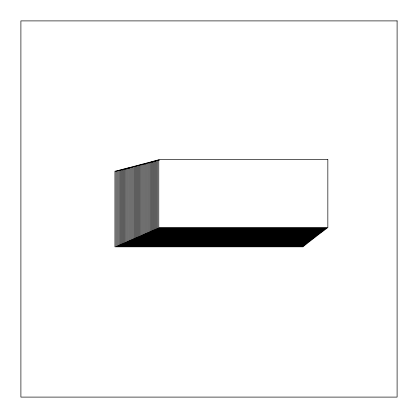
<?xml version="1.0" encoding="UTF-8"?>
<svg xmlns="http://www.w3.org/2000/svg" width="418" height="418" viewBox="0 0 418 418"><rect width="100%" height="100%" fill="white"/><g stroke="black" fill="none" stroke-linecap="round" stroke-linejoin="round"><path stroke-width="0.63" d="M159.023 159.974L157.717 159.974L157.717 228.144L327.226 228.144M159.263 160.256L156.661 160.256L156.661 228.604L326.61 228.604M156.907 160.538L155.6 160.538L155.6 229.069L325.993 229.069M155.846 160.826L154.545 160.826L154.545 229.529L325.376 229.529M155.439 161.108L153.484 161.108L153.484 229.994L324.765 229.994M153.73 161.395L152.424 161.395L152.424 230.459L324.149 230.459M152.669 161.677L151.363 161.677L151.363 230.919L323.537 230.919M152.91 161.959L150.302 161.959L150.302 231.384L322.926 231.384M150.548 162.241L149.242 162.241L149.242 231.849L322.315 231.849M149.482 162.524L148.181 162.524L148.181 232.314L321.703 232.314M149.722 162.811L147.115 162.811L147.115 232.779L321.092 232.779M147.355 163.093L146.054 163.093L146.054 233.244L320.481 233.244M146.295 163.375L144.989 163.375L144.989 233.709L319.869 233.709M145.229 163.657L143.923 163.657L143.923 234.174L319.263 234.174M145.464 163.934L142.857 163.934L142.857 234.639L318.652 234.639M143.097 164.217L141.791 164.217L141.791 235.104L318.046 235.104M142.031 164.499L140.725 164.499L140.725 235.569L317.44 235.569M141.613 164.781L139.659 164.781L139.659 236.034L316.834 236.034M139.899 165.063L138.593 165.063L138.593 236.499L316.227 236.499M138.828 165.34L137.522 165.34L137.522 236.969L315.621 236.969M139.063 165.622L136.456 165.622L136.456 237.434L315.015 237.434M136.686 165.904L135.385 165.904L135.385 237.899L314.414 237.899M135.62 166.181L134.314 166.181L134.314 238.37L313.808 238.37M135.855 166.463L133.243 166.463L133.243 238.835L313.207 238.835M133.478 166.74L132.172 166.74L132.172 239.305L312.601 239.305M132.407 167.017L131.1 167.017L131.1 239.775L312 239.775M131.989 167.299L130.029 167.299L130.029 240.24L311.4 240.24M130.259 167.576L128.958 167.576L128.958 240.711L310.799 240.711M129.183 167.853L127.882 167.853L127.882 241.181L310.198 241.181M129.418 168.135L126.811 168.135L126.811 241.646L309.602 241.646M127.035 168.412L125.734 168.412L125.734 242.116L309.001 242.116M125.959 168.689L124.658 168.689L124.658 242.586L308.406 242.586M126.184 168.966L123.582 168.966L123.582 243.057L307.805 243.057M123.812 169.243L122.505 169.243L122.505 243.527L307.209 243.527M122.73 169.52L121.429 169.52L121.429 243.997L306.613 243.997M122.955 169.797L120.347 169.797L120.347 244.467L306.018 244.467M120.572 170.074L119.271 170.074L119.271 244.938L305.422 244.938M119.496 170.351L118.189 170.351L118.189 245.408L304.826 245.408M119.067 170.622L117.113 170.622L117.113 245.883L304.236 245.883M117.333 170.899L116.032 170.899L116.032 246.354L303.64 246.354M116.256 171.176L114.95 171.176L114.95 246.824L303.05 246.824M397.1 20.9L20.9 20.9L20.9 397.1L397.1 397.1L397.1 20.9M327.843 159.686L158.777 159.686L158.777 227.679L327.843 227.679L327.843 159.686"/></g></svg>
